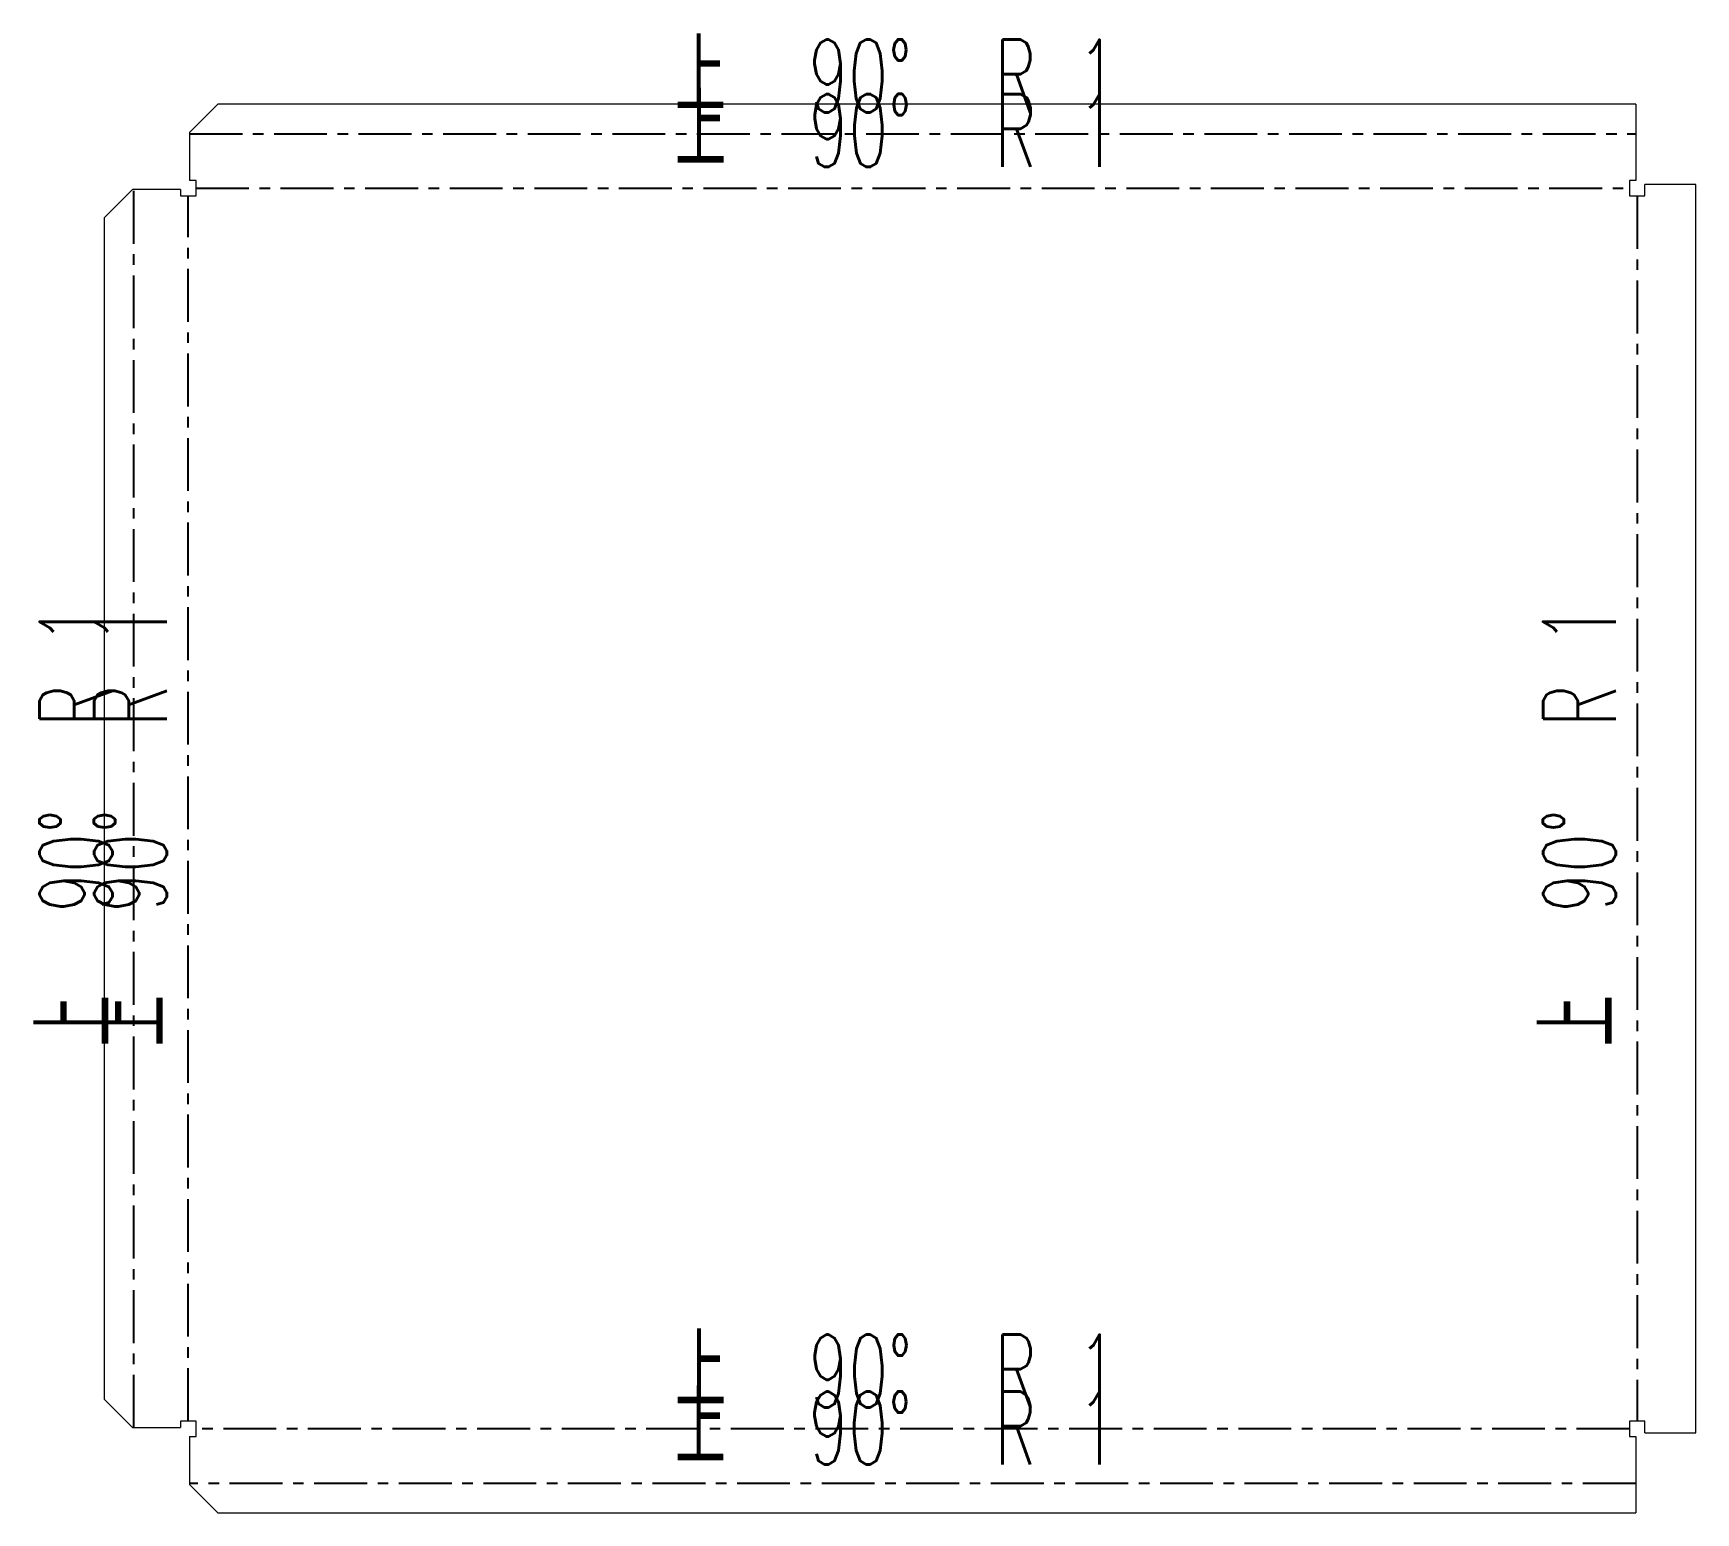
# Model space of a CAD drawing. Header units: inches. Extents: x 169 to 569, y 173 to 529.
import ezdxf

# ---------------------------------------------------------------- set-up
doc = ezdxf.new("R2010")
doc.units = ezdxf.units.IN
doc.header["$MEASUREMENT"] = 0
doc.linetypes.add('CENTERX2', pattern=[20.32, 12.7, -2.54, 2.54, -2.54])
doc.styles.add('SLDTEXTSTYLE4', font='TXT', dxfattribs={"width": 0.636364, "bigfont": 'bigfont'})

msp = doc.modelspace()

# ---------------------------------------------------------------- linework, layer by layer
at = {"color": 7, "linetype": 'Continuous', "lineweight": 15}
for p, q in [((213.79, 511.49), (206.99, 504.69)), ((554.46, 511.49), (213.79, 511.49)), ((554.46, 511.49), (554.46, 493.17)), ((206.99, 504.69), (206.99, 493.17)), ((208.56, 493.17), (206.99, 493.17)), ((208.56, 489.46), (208.56, 493.17)), ((554.46, 493.17), (552.96, 493.17)), ((552.96, 493.17), (552.96, 489.46)), ((556.67, 489.46), (556.67, 492.26)), ((568.87, 492.26), (556.67, 492.26)), ((568.87, 192.26), (568.87, 492.26)), ((193.33, 491.03), (186.53, 484.23)), ((204.85, 491.03), (193.33, 491.03)), ((204.85, 491.03), (204.85, 489.46)), ((204.85, 489.46), (208.56, 489.46)), ((552.96, 489.46), (556.67, 489.46)), ((186.53, 484.23), (186.53, 200.3)), ((186.53, 200.3), (193.33, 193.5)), ((193.33, 193.5), (204.85, 193.5)), ((208.56, 195.06), (204.85, 195.06)), ((204.85, 195.06), (204.85, 193.5)), ((208.56, 191.35), (208.56, 195.06)), ((556.67, 195.06), (552.96, 195.06)), ((552.96, 195.06), (552.96, 191.35)), ((556.67, 192.26), (556.67, 195.06)), ((556.67, 192.26), (568.87, 192.26)), ((206.99, 191.35), (206.99, 179.84)), ((206.99, 191.35), (208.56, 191.35)), ((552.96, 191.35), (554.46, 191.35)), ((554.46, 191.35), (554.46, 173.04)), ((206.99, 179.84), (213.79, 173.04)), ((213.79, 173.04), (554.46, 173.04))]:
    msp.add_line(p, q, dxfattribs=at)
at = {"color": 7, "linetype": 'CENTERX2'}
for p, q in [((206.99, 504.43), (554.46, 504.43)), ((208.56, 491.32), (552.96, 491.32)), ((193.59, 193.5), (193.59, 491.03)), ((206.7, 195.06), (206.7, 489.46)), ((554.82, 489.46), (554.82, 195.06)), ((552.96, 193.21), (208.56, 193.21)), ((554.46, 180.09), (206.99, 180.09))]:
    msp.add_line(p, q, dxfattribs=at)

# ---------------------------------------------------------------- texts
at = {"color": 7, "linetype": 'Continuous', "lineweight": 0, "char_height": 17.5, "attachment_point": 2, "style": 'SLDTEXTSTYLE4'}
for insert in [(376.76, 527.06), (376.79, 513.95), (376.79, 215.84), (376.76, 202.16)]:
    msp.add_mtext('\\M+18FE3  90\\M+1818B  R 1', dxfattribs=dict(at, insert=insert))
at = {"color": 7, "linetype": 'Continuous', "lineweight": 0, "char_height": 17.5, "attachment_point": 2, "rotation": 90, "style": 'SLDTEXTSTYLE4'}
for insert in [(170.96, 338.29), (184.07, 338.29), (532.18, 338.29)]:
    msp.add_mtext('\\M+18FE3  90\\M+1818B  R 1', dxfattribs=dict(at, insert=insert))

doc.saveas('drawing.dxf')
